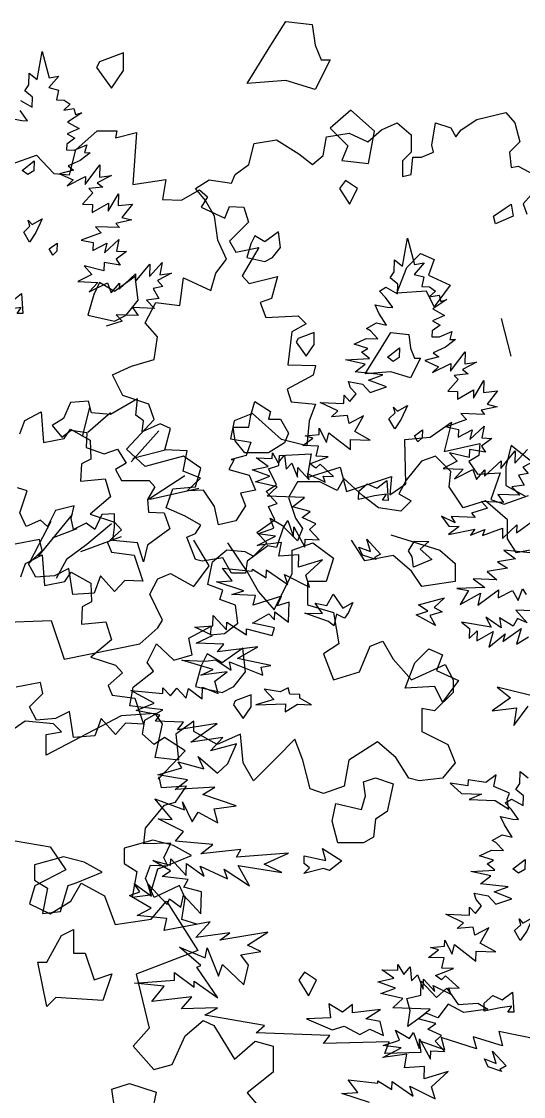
# Model space of a CAD drawing. Header units: inches. Extents: x 11.9 to 85.3, y 21.1 to 37.4.
# Drawn here: x 23.573 to 23.875, y 23.343 to 23.989 of the extents above; entities that cross this region are included whole.
import ezdxf

# ---------------------------------------------------------------- set-up
doc = ezdxf.new("R2010")
doc.units = ezdxf.units.IN
doc.header["$MEASUREMENT"] = 0
doc.layers.add('CAY', color=94, linetype='Continuous')
doc.layers.add('CAY-3', color=61, linetype='Continuous')

# ---------------------------------------------------------------- blocks, each defined once
blk = doc.blocks.new('A$C76451831')
at = {"layer": 'CAY'}
for p, q in [((4648.1, 1722.6), (4648.6, 1738.5)), ((4648.6, 1738.5), (4659.2, 1730)), ((4642.8, 1714.7), (4648.1, 1722.6)), ((4653, 1706.2), (4642.8, 1714.7)), ((4628.6, 1696.6), (4636.9, 1701.7)), ((4636.9, 1701.7), (4652.5, 1693)), ((4652.5, 1693), (4653, 1706.2)), ((4636.5, 1688.1), (4628.6, 1696.6)), ((4646.4, 1674.6), (4636.5, 1688.1)), ((4627.6, 1667.1), (4622.5, 1678.2)), ((4622.5, 1678.2), (4638.7, 1674.9)), ((4638.7, 1674.9), (4646.4, 1674.6)), ((4637.9, 1650.9), (4627.6, 1667.1)), ((3957.4, 1648.4), (4019.9, 1637.7)), ((4611, 1646.4), (4624.4, 1654.1)), ((4616.3, 1643.5), (4611, 1646.4)), ((4626.4, 1632.7), (4616.3, 1643.5)), ((4624.4, 1654.1), (4637.9, 1650.9)), ((4019.9, 1637.7), (4040.5, 1607.1)), ((4594.4, 1625.7), (4610.5, 1633.3)), ((4610.5, 1633.3), (4626.4, 1632.7)), ((4612.8, 1620.1), (4594.4, 1625.7)), ((4604.5, 1614.9), (4612.8, 1620.1)), ((4615, 1606.4), (4604.5, 1614.9)), ((4040.5, 1607.1), (3999.3, 1585.8)), ((4582.8, 1604.8), (4615, 1606.4)), ((4609.3, 1598.9), (4582.8, 1604.8)), ((4595.8, 1588.5), (4609.3, 1598.9)), ((3999.3, 1585.8), (3992.2, 1561.6)), ((4047.6, 1565.2), (4061.2, 1589.4)), ((4061.2, 1589.4), (4092.4, 1572.3)), ((4632.8, 1584.5), (4595.8, 1588.5)), ((4614, 1577.4), (4632.8, 1584.5)), ((4092.4, 1572.3), (4106.6, 1533.9)), ((4587.2, 1575.6), (4605.7, 1572.3)), ((4589.7, 1567.4), (4587.2, 1575.6)), ((4605.7, 1572.3), (4616.2, 1561)), ((4637.7, 1568.4), (4614, 1577.4)), ((4616.2, 1561), (4637.7, 1568.4)), ((3992.2, 1561.6), (4019.9, 1548.1)), ((4019.9, 1548.1), (4047.6, 1565.2)), ((4154.9, 1541), (4175.6, 1565.2)), ((4175.6, 1565.2), (4217.4, 1499.1)), ((4580.8, 1546.4), (4581.1, 1557.2)), ((4581.1, 1557.2), (4589, 1548.8)), ((4589, 1548.8), (4597.1, 1559)), ((4597.1, 1559), (4589.7, 1567.4)), ((4106.6, 1533.9), (4154.9, 1541)), ((4572.7, 1536.2), (4549.1, 1547.5)), ((4549.1, 1547.5), (4580.8, 1546.4)), ((4564.3, 1528.4), (4572.7, 1536.2)), ((4585.6, 1530.3), (4564.3, 1528.4)), ((4588, 1519.4), (4585.6, 1530.3)), ((4606.9, 1529.6), (4588, 1519.4)), ((4595.3, 1508.7), (4606.9, 1529.6)), ((4547.6, 1504.9), (4547.9, 1513.1)), ((4547.9, 1513.1), (4557.6, 1494.1)), ((4217.4, 1499.1), (4134.9, 1467.3)), ((4525.8, 1489.8), (4539.3, 1499.8)), ((4528.9, 1502.9), (4547.6, 1504.9)), ((4539.3, 1499.8), (4528.9, 1502.9)), ((4557.6, 1494.1), (4560.8, 1507.2)), ((4560.8, 1507.2), (4589.5, 1484.9)), ((4589.5, 1484.9), (4589.9, 1498)), ((4589.9, 1498), (4616.2, 1497.1)), ((4616.2, 1497.1), (4595.3, 1508.7)), ((4547, 1489.1), (4525.8, 1489.8)), ((4543.8, 1475.6), (4547, 1489.1)), ((4463.6, 1473.4), (4484.8, 1472.7)), ((4479.5, 1462), (4463.6, 1473.4)), ((4484.8, 1472.7), (4485.1, 1480.4)), ((4485.1, 1480.4), (4492.8, 1466.9)), ((4492.8, 1466.9), (4501.3, 1477.1)), ((4501.3, 1477.1), (4503.4, 1458.4)), ((4535.3, 1465.5), (4559.7, 1475)), ((4559.7, 1475), (4543.8, 1475.6)), ((4134.9, 1467.3), (4152, 1395.3)), ((4458, 1457.3), (4479.5, 1462)), ((4481.7, 1448.7), (4458, 1457.3)), ((4503.4, 1458.4), (4511.4, 1466.3)), ((4511.4, 1466.3), (4518.8, 1447.4)), ((4518.8, 1447.4), (4519.3, 1460.6)), ((4519.3, 1460.6), (4534.6, 1444.2)), ((4543.3, 1459.7), (4535.3, 1465.5)), ((4548.9, 1465), (4543.3, 1459.7)), ((4566.9, 1448.5), (4548.9, 1465)), ((4462.4, 1441.3), (4481.7, 1448.7)), ((4491.7, 1434.8), (4462.4, 1441.3)), ((4534.6, 1444.2), (4532.2, 1452.4)), ((4532.2, 1452.4), (4555.8, 1440.7)), ((4555.8, 1440.7), (4553.3, 1449)), ((4553.3, 1449), (4566.9, 1448.5)), ((4478.1, 1422.1), (4491.7, 1434.8)), ((4528.3, 1420.4), (4478.1, 1422.1)), ((4512, 1407.8), (4528.3, 1420.4)), ((4200.3, 1384.7), (4224.5, 1405.3)), ((4224.5, 1405.3), (4238.7, 1398.8)), ((4238.7, 1398.8), (4266.4, 1353.4)), ((4535.8, 1401.5), (4512, 1407.8)), ((4525.1, 1393.7), (4535.8, 1401.5)), ((4152, 1395.3), (4130.8, 1371.1)), ((4183.2, 1346.3), (4200.3, 1384.7)), ((4487, 1379.2), (4482, 1392.5)), ((4482, 1392.5), (4500.7, 1381.4)), ((4500.7, 1381.4), (4505.9, 1389.4)), ((4505.9, 1389.4), (4513.4, 1367.9)), ((4543.4, 1385.4), (4525.1, 1393.7)), ((4535, 1377.5), (4543.4, 1385.4)), ((4130.8, 1371.1), (4158.5, 1339.9)), ((4266.4, 1353.4), (4294.1, 1377.6)), ((4294.1, 1377.6), (4318.3, 1371.1)), ((4318.3, 1371.1), (4318.3, 1336.3)), ((4464.9, 1355.9), (4489.4, 1368.7)), ((4465.5, 1371.8), (4487, 1379.2)), ((4489.4, 1368.7), (4465.5, 1371.8)), ((4513.4, 1367.9), (4513.8, 1381)), ((4513.8, 1381), (4528.7, 1353.7)), ((4547.7, 1363.9), (4535, 1377.5)), ((4497.2, 1360.3), (4464.9, 1355.9)), ((4493.9, 1341.8), (4497.2, 1360.3)), ((4528.7, 1353.7), (4529.1, 1364.6)), ((4529.1, 1364.6), (4547.7, 1363.9)), ((4158.5, 1339.9), (4183.2, 1346.3)), ((4520.7, 1343.6), (4493.9, 1341.8)), ((4520.1, 1327.3), (4520.7, 1343.6)), ((4318.3, 1336.3), (4283.5, 1308.6)), ((4431.5, 1309.1), (4418.5, 1325.8)), ((4418.5, 1325.8), (4458.3, 1321.7)), ((4458.3, 1321.7), (4458.4, 1324.4)), ((4458.4, 1324.4), (4477, 1312.9)), ((4477, 1312.9), (4477.4, 1323.8)), ((4477.4, 1323.8), (4505.7, 1304.2)), ((4552.2, 1337), (4520.1, 1327.3)), ((4530.1, 1316.5), (4552.2, 1337)), ((4501.2, 1317.5), (4535, 1300.5)), ((4505.7, 1304.2), (4501.2, 1317.5)), ((4535, 1300.5), (4530.1, 1316.5)), ((4283.5, 1308.6), (4300.6, 1287.9)), ((4410.2, 1307.5), (4431.5, 1309.1)), ((4446.9, 1295.4), (4410.2, 1307.5)), ((5943, 1269.4), (5949.7, 1306.8)), ((5949.7, 1306.8), (5958.9, 1271.5)), ((5931.9, 1262.1), (5932.4, 1277.9)), ((5932.4, 1277.9), (5943, 1269.4)), ((5972.1, 1273.8), (5958.5, 1258.4)), ((5958.9, 1271.5), (5972.1, 1273.8)), ((5926.6, 1254.1), (5931.9, 1262.1)), ((5936.7, 1245.6), (5926.6, 1254.1)), ((5958.5, 1258.4), (5971.5, 1255.2)), ((5971.5, 1255.2), (5968.8, 1242.2)), ((5920.7, 1241.1), (5936.3, 1232.4)), ((5936.3, 1232.4), (5936.7, 1245.6)), ((5968.8, 1242.2), (5979.2, 1241.8)), ((5979.2, 1241.8), (5987.1, 1236.1)), ((5930.2, 1214.1), (5920.2, 1227.6)), ((5987.1, 1236.1), (5978.7, 1228.2)), ((5978.7, 1228.2), (5991.9, 1230.5)), ((6002.6, 1224.7), (5983.6, 1212.2)), ((5991.9, 1230.5), (5994.4, 1222.3)), ((5994.4, 1222.3), (6002.6, 1224.7)), ((5906.3, 1217.6), (5922.5, 1214.3)), ((5922.5, 1214.3), (5930.2, 1214.1)), ((5983.6, 1212.2), (5999.1, 1203.5)), ((5999.1, 1203.5), (5983, 1196.4)), ((5983, 1196.4), (5993.3, 1190.6)), ((5982.6, 1182.8), (5982.3, 1175.1)), ((5993.3, 1190.6), (5982.6, 1182.8)), ((5992.7, 1174.7), (6009.3, 1181.8)), ((6009.3, 1181.8), (6006.2, 1171.5)), ((5982.3, 1175.1), (5992.7, 1174.7)), ((6013.9, 1171.3), (6000.4, 1160.8)), ((6006.2, 1171.5), (6013.9, 1171.3)), ((6000.4, 1160.8), (5984.3, 1153.7)), ((5984.3, 1153.7), (5991.8, 1148)), ((6007.4, 1128.9), (6026.9, 1154.9)), ((6026.9, 1154.9), (6026.3, 1138.6)), ((5991.8, 1148), (5973, 1143.2)), ((5973, 1143.2), (5991.3, 1134.9)), ((5983.3, 1127), (6007.8, 1139.3)), ((6007.8, 1139.3), (6007.4, 1128.9)), ((6042.3, 1140.8), (6023.3, 1131)), ((6026.3, 1138.6), (6042.3, 1140.8)), ((5991.3, 1134.9), (5983.3, 1127)), ((6030.9, 1125.3), (6012.2, 1123.3)), ((6012.2, 1123.3), (6017.4, 1117.6)), ((6023.3, 1131), (6030.9, 1125.3)), ((6017.4, 1117.6), (6003.8, 1102.2)), ((6037.9, 1092.9), (6051.8, 1116.4)), ((6051.8, 1116.4), (6051.3, 1100.6)), ((6003.8, 1102.2), (6016.9, 1101.8)), ((6016.5, 1091.4), (6038.3, 1103.8)), ((6016.9, 1101.8), (6016.5, 1091.4)), ((6038.3, 1103.8), (6037.9, 1092.9)), ((6051.3, 1100.6), (6070.4, 1102.6)), ((6070.4, 1102.6), (6056.2, 1084.5)), ((6069.6, 1081.4), (6048.2, 1076.7)), ((6056.2, 1084.5), (6069.6, 1081.4)), ((6053, 1071.1), (6021.3, 1072.2)), ((6021.3, 1072.2), (6028.7, 1064.2)), ((6048.2, 1076.7), (6053, 1071.1)), ((6028.7, 1064.2), (6002.1, 1054.3)), ((6002.1, 1054.3), (6017.8, 1051)), ((6017.8, 1051), (6017.5, 1040.6)), ((6033.2, 1037.3), (6052.4, 1055.2)), ((6052.4, 1055.2), (6049.1, 1039.5)), ((6017.5, 1040.6), (6036.4, 1050.3)), ((6036.4, 1050.3), (6033.2, 1037.3)), ((6062.7, 1039), (6048.8, 1028.6)), ((6049.1, 1039.5), (6062.7, 1039)), ((6032.8, 1024.2), (6032.4, 1013.3)), ((6053.9, 1020.7), (6032.8, 1024.2)), ((6048.8, 1028.6), (6053.9, 1020.7)), ((6074.5, 998.7), (6093.9, 1022)), ((6093.3, 1005.7), (6110.2, 1024.2)), ((6093.9, 1022), (6093.3, 1005.7)), ((6110.2, 1024.2), (6107, 1008)), ((6016.3, 1008.4), (5997.4, 998.7)), ((6005.9, 1019.7), (6016.3, 1008.4)), ((6032.4, 1013.3), (6005.9, 1019.7)), ((6052.8, 988.6), (6074.8, 1009.1)), ((6074.8, 1009.1), (6074.5, 998.7)), ((6122.9, 1010.1), (6104, 1000.4)), ((6107, 1008), (6122.9, 1010.1)), ((5997.4, 998.7), (6024.1, 997.7)), ((6024.1, 997.7), (6012.8, 985)), ((6012.8, 985), (6037.3, 997.3)), ((6037.3, 997.3), (6042.2, 983.9)), ((6042.2, 983.9), (6053.1, 996.7)), ((6053.1, 996.7), (6052.8, 988.6)), ((6104, 1000.4), (6111.4, 992)), ((6111.4, 992), (6098.2, 989.7)), ((6098.2, 989.7), (6105.9, 976.3)), ((6105.9, 976.3), (6089.5, 974.1)), ((6089.5, 974.1), (6099.9, 962.9)), ((6078.3, 953.2), (6048.9, 954.2)), ((6048.9, 954.2), (6056.8, 945.8)), ((6070.5, 963.9), (6078.3, 953.2)), ((6099.9, 962.9), (6070.5, 963.9)), ((6056.8, 945.8), (6035.2, 938.9))]:
    blk.add_line(p, q, dxfattribs=at)
for points in [[(4216, 1534.3), (4196, 1540.6), (4200.2, 1569.1), (4192.8, 1586), (4159, 1570.1), (4147.4, 1595.5), (4153.8, 1613.4), (4177, 1612.3), (4171.7, 1622.9), (4181.2, 1642.9), (4145.3, 1641.9), (4147.4, 1663), (4172.8, 1693.5), (4187.5, 1697.8), (4202.3, 1718.9), (4168.5, 1716.7), (4165.4, 1731.5), (4164.3, 1728.3), (4200.2, 1766.3), (4172.8, 1784.2), (4159, 1774.7), (4143.2, 1788.5), (4146.4, 1807.4), (4170.6, 1821.2), (4126.4, 1826.4), (4130.6, 1851.7), (4158, 1872.8), (4149.6, 1884.4), (4162.2, 1909.7), (4185.4, 1887.6), (4209.7, 1895), (4205.5, 1917.1), (4235, 1933), (4233.9, 1921.4), (4252.9, 1923.5), (4270.8, 1937.2), (4267.7, 1961.4), (4246.6, 1968.8), (4250.8, 1981.5), (4230.8, 1988.9), (4237.1, 2019.4), (4256.1, 2035.3), (4280.3, 2033.1), (4291.9, 2026.8), (4309.9, 2044.7), (4296.2, 2058.5), (4320.4, 2075.3), (4312, 2093.3), (4323.6, 2097.5), (4308.8, 2113.3), (4322.5, 2122.8), (4312, 2143.9), (4325.7, 2148.1), (4326.7, 2161.8), (4368.9, 2163.9), (4363.7, 2132.3), (4408, 2146), (4416.4, 2113.3), (4476.5, 2133.3), (4474.4, 2109.1), (4495.5, 2123.9), (4494.4, 2182.9), (4528.2, 2186.1), (4556.7, 2206.1), (4547.2, 2167.1), (4594.6, 2177.6), (4593.6, 2161.8), (4579.9, 2153.4), (4591.5, 2136.5), (4622.1, 2138.6), (4609.4, 2102.8), (4627.3, 2096.4), (4660, 2108)], [(941.3, 1311.4), (974, 1323), (997.2, 1298.7), (1018.3, 1296.6), (1026.7, 1330.4), (1055.2, 1355.7), (1081.6, 1355.7), (1079.5, 1346.2), (1107.9, 1353.6), (1102.7, 1284), (1147, 1290.3), (1142.7, 1263.9), (1168.1, 1262.9), (1192.3, 1276.6), (1202.9, 1267.1), (1194.4, 1253.4), (1226.1, 1238.6), (1232.4, 1254.5), (1251.4, 1253.4), (1257.7, 1233.4), (1232.4, 1208), (1240.8, 1193.3), (1271.4, 1199.6), (1249.3, 1161.6), (1258.8, 1151.1), (1296.7, 1160.6), (1288.3, 1131.1), (1273.5, 1125.8), (1280.9, 1105.7), (1324.2, 1107.9), (1334.7, 1097.3), (1315.7, 1086.8), (1310.4, 1042.5), (1347.4, 1041.4), (1344.2, 1028.7), (1309.4, 1009.8), (1314.7, 992.9), (1347.4, 989.7), (1338.9, 967.6), (1335.8, 933.8), (1302, 942.3), (1263, 977.1), (1238.7, 967.6), (1233.4, 943.3), (1260.9, 939.1), (1254.5, 921.2), (1234.5, 915.9), (1238.7, 915.9), (1231.3, 902.2), (1258.8, 894.8), (1267.2, 874.8), (1247.2, 870.5), (1253.5, 853.7)], [(1643.6, 915.2), (1624.7, 905.4), (1632.1, 897), (1618.9, 894.7), (1626.6, 881.3), (1610.2, 879.2), (1620.7, 867.9), (1591.3, 868.9), (1599.1, 858.2), (1569.6, 859.3), (1577.5, 850.8), (1556, 843.9), (1561.2, 838.3), (1529.1, 839.4), (1534.2, 831), (1515.9, 839.8), (1525.9, 826.3), (1539.5, 825.9), (1525.5, 815.5), (1560.6, 822.4), (1554.9, 814.4), (1573.8, 821.9), (1570.8, 813.9), (1597.8, 823.8), (1597.4, 810.2), (1616.6, 828.2), (1616.2, 817.7), (1640.9, 835.5)], [(1639.3, 790.2), (1599.5, 794.3), (1615, 782.9), (1590.8, 778.7), (1604.1, 770.1), (1577.2, 765.6), (1590, 754.7), (1558.3, 755.8), (1573.8, 744.4), (1536.6, 743), (1552.3, 740.2), (1540.8, 721.6), (1568.1, 736.9), (1564.8, 720.7), (1592.2, 741.1), (1591.9, 730.6), (1610.8, 740.4), (1618.5, 727), (1624.5, 742.7), (1629.2, 734.8)], [(1647, 712.9), (1615.3, 714), (1630.6, 697.1), (1617.6, 703), (1611.9, 692.8), (1593.7, 703.8), (1595.9, 690.6), (1575.1, 704.5), (1582.3, 691.1), (1542.7, 697.9), (1553.3, 689.4), (1552.8, 676.3), (1563.6, 686.3), (1563.1, 673.2), (1584.9, 685.6), (1579.1, 664.5), (1601.1, 682.3), (1598, 672), (1622.6, 689.7), (1616.4, 668.6), (1632.6, 678.5)], [(1640.7, 598.4), (1590.4, 611), (1608.5, 596.8), (1583.9, 579.1), (1616.2, 583.4), (1612.6, 559.5), (1632.1, 585.5)], [(1643.3, 140), (1592.9, 149.9), (1597.7, 131.1), (1558.2, 142.9), (1562.6, 126.9), (1515.6, 142.2), (1520, 125.7), (1486, 137.8), (1488.1, 121.8), (1440.1, 120.8), (1446.1, 136.4), (1358.1, 134.1), (1366.6, 144.6), (1267.9, 148.1), (1279.1, 158.1), (1199.4, 171.8), (1216.1, 181.6), (1168, 180.6), (1181.7, 196.4), (1128.5, 190.1), (1145, 210.9), (1105.3, 215), (1158.5, 218.6), (1158.8, 229), (1184.9, 209.5), (1185.2, 217.6), (1216.5, 195.2), (1188.5, 236.1), (1194, 238.6), (1165.5, 263.2), (1199.8, 248.8), (1202.6, 261.9), (1217.6, 224.2), (1223.1, 239.9), (1251.6, 212.6), (1257.9, 238.7), (1247.6, 252.6), (1274.4, 257.1), (1256.2, 265.5), (1283.5, 283.1), (1219.2, 272.2), (1232.7, 282.1), (1187.2, 276), (1206.5, 296.7), (1144.9, 285.2), (1148.2, 301.4), (1108.5, 305.5), (1127.4, 315.3), (1098.5, 332.2), (1112.3, 337.1), (1104.5, 348.3), (1127.9, 331.1), (1123.1, 347.6), (1148.9, 320), (1151.8, 327.6), (1167.3, 316.6), (1170.6, 332.4), (1193.7, 307.5), (1194.8, 337), (1171, 343.2), (1176.8, 353.5), (1142, 357.4), (1153.2, 365.2), (1129.6, 379.1), (1153.4, 372.9), (1153.7, 381), (1174.2, 359), (1174.8, 374.8), (1198.2, 358.2), (1193.2, 371.5), (1229.8, 354.3), (1225.3, 367.6), (1258.9, 345.2), (1244, 372.4), (1302.2, 362.7), (1278.5, 373.9), (1311.2, 388.7), (1241.7, 383.4), (1247.5, 393.6), (1193.8, 387.8), (1210.1, 400.4), (1160, 404.8), (1170.8, 417.6), (1137, 434.6), (1155.6, 434), (1132.5, 461.5), (1171.9, 447), (1169.5, 457.5), (1182.2, 430.8), (1190.3, 443.7), (1216.6, 429.6), (1211.8, 448.3), (1241.4, 452.3), (1196.6, 467.5), (1212.8, 477.3), (1159.7, 474.2), (1176, 486.8), (1136.3, 493.6), (1168.4, 502.9), (1163.7, 511.2), (1197.8, 501.9), (1190.2, 518), (1216.2, 495.8), (1230.2, 508.9), (1241.6, 535.3), (1206.8, 525.6), (1223.3, 543.6), (1180.5, 537.4), (1215.8, 562.4), (1162.5, 553.9), (1170.5, 564), (1133.4, 565.3), (1139.1, 573.3), (1107.2, 579.8), (1131.5, 589.4), (1100.4, 606.4), (1142.9, 602.6), (1143.1, 610.3), (1153.2, 599.5), (1161.7, 609.7), (1174.4, 596.1), (1177.5, 609.1), (1195.6, 595.3), (1196.2, 611.2), (1217.2, 602.3), (1212.8, 618.8), (1229.1, 631.3), (1194, 627.1), (1210.6, 634.7), (1168.4, 647.1), (1200.1, 646), (1213.8, 647.7), (1234.6, 633.9), (1232.3, 644.8), (1276.9, 627), (1274.6, 637.9), (1287.8, 640.2), (1242.8, 649.4), (1270.1, 664.8), (1216.4, 658.5), (1224.9, 668.7), (1187.8, 670), (1209.5, 680.1), (1185.8, 691.3), (1209.9, 693.2), (1210.4, 706.8), (1228.3, 687.6), (1228.7, 698), (1254.8, 681.2), (1255.1, 688.9), (1289.2, 680), (1292.3, 690.3), (1263.1, 696.8), (1284.8, 709.2), (1292.7, 701.2), (1293, 711.6), (1311.1, 697.8), (1312.1, 724.6), (1296, 719.7), (1301.9, 732.6), (1263.9, 720.8), (1267.1, 733.8), (1235.4, 734.9), (1251.4, 739.8), (1214.7, 752), (1236, 753.5), (1223, 770.3), (1262.8, 766.2), (1262.9, 768.9), (1281.5, 757.4), (1281.9, 768.2), (1310.2, 748.6), (1305.7, 761.9), (1339.5, 744.9), (1334.6, 760.9), (1356.7, 781.5), (1324.6, 771.7), (1325.2, 788), (1298.4, 786.2), (1301.7, 804.7), (1269.4, 800.4), (1293.9, 813.1), (1270, 816.2), (1291.5, 823.6), (1286.5, 837), (1305.2, 825.9), (1310.4, 833.9), (1317.9, 812.3), (1318.3, 825.4), (1333.2, 798.2), (1333.6, 809), (1352.2, 808.4), (1339.5, 822), (1347.9, 829.8), (1329.6, 838.2), (1340.3, 846), (1316.5, 852.2), (1332.8, 864.8), (1282.6, 866.6), (1296.2, 879.2), (1266.9, 885.7), (1286.2, 893.2), (1262.5, 901.7), (1284, 906.4), (1268.1, 917.8), (1289.3, 917.1), (1289.6, 924.8), (1297.3, 911.4), (1305.8, 921.5), (1307.9, 902.9), (1315.9, 910.7), (1323.4, 891.9), (1323.8, 905), (1339.1, 888.6), (1336.7, 896.9), (1360.3, 885.2), (1357.8, 893.4), (1371.4, 892.9), (1353.4, 909.4), (1347.8, 904.2), (1339.8, 909.9), (1364.2, 919.5), (1348.4, 920), (1351.5, 933.5), (1330.3, 934.3), (1343.8, 944.2), (1333.4, 947.3), (1352.1, 949.4), (1352.4, 957.5), (1362.1, 938.6), (1365.3, 951.6), (1394, 929.3), (1394.4, 942.4), (1420.7, 941.5), (1399.8, 953.1), (1411.4, 974), (1392.5, 963.8), (1390.1, 974.8), (1368.8, 972.8), (1377.2, 980.7), (1353.6, 991.9), (1385.3, 990.8), (1385.6, 1001.7), (1393.5, 993.3), (1401.6, 1003.4), (1394.2, 1011.8), (1391.7, 1020.1), (1410.2, 1016.7), (1420.7, 1005.5), (1442.2, 1012.9), (1418.5, 1021.8), (1437.3, 1028.9), (1400.3, 1032.9), (1413.8, 1043.3), (1387.3, 1049.2), (1419.5, 1050.8), (1409, 1059.4), (1417.3, 1064.5), (1398.9, 1070.1), (1415, 1077.7), (1430.9, 1077.2), (1420.8, 1088), (1415.5, 1090.9), (1428.9, 1098.6), (1442.4, 1095.4), (1432.1, 1111.6), (1427, 1122.6), (1443.2, 1119.4), (1450.9, 1119.1), (1441, 1132.6), (1433.1, 1141), (1441.4, 1146.2), (1457, 1137.5), (1457.5, 1150.6), (1447.3, 1159.1), (1452.6, 1167.1), (1453.1, 1182.9), (1463.7, 1174.4), (1470.5, 1211.8), (1479.7, 1176.6), (1492.9, 1178.8), (1479.2, 1163.4), (1492.2, 1160.3), (1489.5, 1147.2), (1499.9, 1146.8), (1507.9, 1141.1), (1499.4, 1133.3), (1512.7, 1135.5), (1515.1, 1127.3), (1523.3, 1129.7), (1504.3, 1117.2), (1519.9, 1108.5), (1503.8, 1101.4), (1514, 1095.6), (1503.3, 1087.8), (1503, 1080.1), (1513.4, 1079.7), (1530, 1086.9), (1526.9, 1076.5), (1534.6, 1076.3), (1521.1, 1065.9), (1505, 1058.7), (1512.5, 1053), (1493.8, 1048.2), (1512, 1039.9), (1504.1, 1032), (1528.5, 1044.3), (1528.1, 1033.9), (1547.6, 1060), (1547.1, 1043.7), (1563, 1045.8), (1544.1, 1036.1), (1551.6, 1030.3), (1532.9, 1028.3), (1538.2, 1022.7), (1524.5, 1007.3), (1537.6, 1006.8), (1537.3, 996.4), (1559, 1008.8), (1558.6, 997.9), (1572.6, 1021.5), (1572, 1005.6), (1591.1, 1007.7), (1576.9, 989.6), (1590.4, 986.4), (1568.9, 981.7), (1573.7, 976.1), (1542, 977.2), (1549.5, 969.2), (1522.8, 959.3), (1538.6, 956), (1538.2, 945.6), (1557.1, 955.4), (1554, 942.3), (1573.2, 960.2), (1569.9, 944.5), (1583.5, 944), (1569.5, 933.6), (1574.7, 925.7), (1553.5, 929.2), (1553.1, 918.3), (1526.6, 924.7), (1537.1, 913.4), (1518.2, 903.7), (1544.9, 902.7), (1533.5, 890), (1558, 902.3), (1563, 889), (1573.8, 901.7), (1573.5, 893.6), (1595.6, 914.1), (1595.2, 903.7), (1614.6, 927.1), (1614, 910.8), (1631, 929.2)], [(5963.8, 1034.3), (5959.1, 1042.6), (5969.8, 1050.4), (5969.4, 1039.5), (5963.8, 1034.3)], [(1253.5, 853.7), (1240.8, 833.6), (1217.6, 828.4), (1212.4, 852.6), (1197.6, 874.8), (1175.4, 873.7), (1193.4, 890.6), (1170.2, 900.1), (1175.4, 927.5), (1145.9, 928.6), (1153.3, 957), (1139.6, 963.4), (1115.3, 952.8), (1117.4, 967.6), (1106.9, 975), (1109, 997.1), (1073.1, 976), (1047.8, 978.1), (1043.6, 993.9), (1019.3, 991.8), (1009.9, 970.7), (995.1, 961.2), (1007.7, 945.4), (1020.4, 954.9), (1041.5, 951.8), (1040.4, 931.7), (1064.7, 923.3), (1082.6, 929.6), (1094.2, 910.6), (1079.5, 902.2), (1087.9, 887.4), (1124.8, 887.4), (1132.2, 879), (1122.7, 862.1), (1123.8, 845.2), (1144.9, 844.2), (1152.2, 823.1), (1122.7, 800.9), (1117.4, 778.8), (1109, 804.1), (1076.3, 807.3), (1078.4, 825.2), (1078.4, 843.1), (1061.5, 842.1), (1052, 822), (1040.4, 830.5), (1023.6, 822), (1020.4, 836.8), (1024.6, 853.7), (999.3, 847.3), (988.8, 826.2), (979.3, 834.7), (960.3, 826.2), (951.8, 844.2), (961.3, 873.7), (948.7, 877.9)], [(1044.7, 985.5), (1035.2, 946.5)], [(1073.1, 978.1), (1042.6, 951.8)], [(1137.5, 953.9), (1100.6, 912.7)], [(1484.5, 939.3), (1479.8, 947.6), (1490.5, 955.4), (1490.1, 944.5), (1484.5, 939.3)], [(1148, 928.6), (1102.7, 917)], [(1172.3, 893.7), (1123.8, 862.1)], [(952.9, 758.7), (959.2, 776.7), (981.4, 788.3), (984.5, 747.1), (1012, 752.4), (1020.4, 765.1), (1046.8, 750.3), (1047.8, 725), (1035.2, 718.7), (1034.1, 695.5), (1066.8, 698.6), (1074.2, 674.4), (1046.8, 651.2), (1079.5, 640.6), (1089, 630.1), (1070, 613.2), (1075.2, 600.5), (1105.8, 596.3), (1117.4, 561.5), (1093.2, 562.6), (1079.5, 547.8), (1060.5, 568.9), (1052, 545.7), (1023.6, 543.6), (1018.3, 578.4), (999.3, 568.9), (974, 566.8), (964.5, 584.7), (982.4, 602.7), (979.3, 617.4), (946.6, 611.1)], [(1191.3, 876.9), (1125.9, 862.1)], [(1021.5, 842.1), (976.1, 786.2)], [(993, 832.6), (965.6, 779.8)], [(1027.8, 823.1), (995.1, 810.4)], [(1074.2, 829.4), (1041.5, 802), (1014.1, 782), (1000.4, 756.6)], [(1033.1, 792.5), (1087.9, 812.5)]]:
    blk.add_lwpolyline(points, dxfattribs=at)
for points in [[(4507.9, 1884.3), (4526.4, 1902.8), (4544.9, 1894.9), (4536.9, 1873.7), (4566, 1860.5), (4544.9, 1831.5), (4534.3, 1852.6), (4494.7, 1850)], [(4267.5, 1833.2), (4264.9, 1827.9), (4278.1, 1809.4), (4288.7, 1825.2), (4288.7, 1841.1)], [(4396.9, 1672), (4402.2, 1695.8), (4436.5, 1687.9), (4441.8, 1706.3), (4439.1, 1724.8), (4455, 1730.1), (4478.7, 1722.2), (4470.8, 1685.2), (4455, 1674.7), (4452.3, 1650.9), (4439.1, 1643), (4404.8, 1643)], [(4639.1, 1608.3), (4655.4, 1620.8), (4655, 1607.7), (4646.6, 1602.6)], [(4641.2, 1525.7), (4649.6, 1533.5), (4647.2, 1541.3), (4652.4, 1535.7), (4665.8, 1543.4), (4657.5, 1525.1), (4648.9, 1512.3)], [(4035, 1519.2), (4050.8, 1527.2), (4050.8, 1495.5), (4066.6, 1495.5), (4078.5, 1459.8), (4102.3, 1467.8), (4090.4, 1432.1), (4027.1, 1436.1), (4015.2, 1424.2), (4003.3, 1483.6), (4015.2, 1483.6)], [(1287.7, 1470.3), (1307.5, 1502), (1343.1, 1498), (1347, 1470.3), (1355, 1450.5), (1366.8, 1450.5), (1347, 1410.9), (1307.5, 1422.8), (1256, 1418.8)], [(4376, 1459.3), (4360.2, 1469.9), (4352.3, 1459.3), (4365.5, 1438.2)], [(1058.5, 1448.2), (1054.5, 1440.3), (1074.3, 1412.6), (1090.2, 1436.3), (1090.2, 1460.1)], [(4640.1, 1416.5), (4632.4, 1416.7), (4637.7, 1424.7), (4621.8, 1422.5), (4600.3, 1417.9), (4600.7, 1428.7), (4611.9, 1438.8), (4624.8, 1432.9), (4638.3, 1443.3)], [(1418.3, 1311.9), (1426.2, 1355.4), (1394.5, 1383.2), (1366.8, 1359.4), (1390.6, 1335.6), (1382.7, 1315.8)], [(4624.2, 1337.2), (4605.8, 1343.3), (4600.8, 1353.9), (4616.4, 1347.9), (4611.6, 1364.4), (4629.9, 1344.7), (4621.6, 1340)], [(4038.9, 1234.1), (4046.9, 1269.7), (4098.3, 1257.8), (4106.2, 1285.6), (4102.3, 1313.3), (4126, 1321.2), (4161.7, 1309.3), (4149.8, 1253.9), (4126, 1238), (4122.1, 1202.4), (4102.3, 1190.5), (4050.8, 1190.5)], [(1109.9, 1128.8), (1106, 1160.5), (1078.3, 1140.7), (1058.5, 1152.6), (1050.5, 1136.7), (1042.6, 1109), (1078.3, 1101.1), (1094.1, 1109)], [(5922.9, 1147.7), (5939.2, 1160.3), (5938.7, 1147.1), (5930.4, 1142)], [(5925, 1065.1), (5933.4, 1073), (5931, 1080.8), (5936.2, 1075.1), (5949.6, 1082.8), (5941.3, 1064.5), (5932.7, 1051.7)], [(1443.6, 1052.7), (1459.9, 1065.3), (1459.5, 1052.2), (1451.1, 1047)], [(1445.7, 970.1), (1454.1, 978), (1451.7, 985.8), (1456.9, 980.2), (1470.4, 987.9), (1462, 969.6), (1453.4, 956.7)], [(5923.9, 955.9), (5916.2, 956.2), (5921.4, 964.1), (5905.5, 962), (5884.1, 957.3), (5884.4, 968.1), (5895.7, 978.2), (5908.6, 972.3), (5922.1, 982.7)], [(1444.6, 860.9), (1436.9, 861.2), (1442.2, 869.2), (1426.3, 867), (1404.8, 862.3), (1405.2, 873.2), (1416.4, 883.2), (1429.3, 877.3), (1442.8, 887.7)], [(1428.7, 781.7), (1410.3, 787.8), (1405.3, 798.4), (1420.9, 792.4), (1416.1, 808.9), (1434.4, 789.2), (1426.1, 784.5)], [(1476.9, 785.4), (1471.7, 793.3), (1479.9, 806.6), (1498.9, 806), (1487.6, 795.5), (1503, 781.8), (1478.7, 771.8)], [(1364.6, 698.7), (1332.9, 710.2), (1356.9, 709.4), (1346.9, 723.3), (1362.7, 720.1), (1370.9, 735.6), (1383.8, 716.6), (1397.3, 724.3), (1391.3, 710.9), (1386.1, 703.4), (1375.4, 708.7), (1372.1, 693)], [(1485.1, 721.2), (1519.8, 730.4), (1506.2, 717.8), (1516.9, 712), (1500.4, 707.1), (1508.1, 693.7), (1481.9, 707.7), (1497.9, 712.6)], [(1313.2, 601.7), (1310.8, 609.9), (1300.2, 604.8), (1278.6, 608.3), (1291.7, 594.7), (1267.4, 587.4), (1307.3, 588.7), (1306.9, 577.9), (1323.2, 588.2), (1342.2, 587.5), (1326.2, 596.2), (1326.3, 601.2)], [(1603.8, 461), (1606.8, 469), (1585.8, 477.9), (1589, 493.7), (1575.1, 483.3), (1551.6, 486.8), (1551.4, 479.1), (1527.5, 482.7), (1542.8, 468.5), (1569.5, 467.6), (1553, 460.5), (1587.8, 459.2), (1606, 447.7)], [(1332, 374.8), (1332.4, 385.2), (1361.2, 379.2), (1356.8, 395.2), (1382.5, 378.5), (1366.1, 365.4), (1358.1, 368.4), (1331.6, 361.7), (1339.5, 369.1)], [(1037.6, 376.9), (1009.9, 384), (971.5, 373.4), (971.5, 352.7), (988.6, 342.1), (982.2, 307.9), (1006.3, 310.8), (1016.4, 345.6), (1027, 349.2), (1061.8, 363.3)], [(1474.2, 178.1), (1469.4, 194.1), (1488.1, 198.9), (1488.8, 217.4), (1509.3, 195.4), (1522.9, 208.1), (1538.4, 186.2), (1564.8, 188), (1578.1, 179.9), (1545.8, 175.6), (1524.8, 186.7), (1511.1, 168.6), (1495.4, 174.6), (1470.8, 156.9)], [(1438.2, 144.9), (1433.9, 163.6), (1414.9, 167), (1434.4, 179.5), (1396.7, 175.3), (1397, 186.2), (1383.5, 175.8), (1365.4, 187.3), (1367.4, 168.6), (1335.2, 167), (1369.6, 152.2), (1385.6, 157.1), (1406.5, 146), (1419.9, 153.2)]]:
    blk.add_lwpolyline(points, close=True, dxfattribs=at)
at = {"layer": 'CAY-3'}
for p, q in [((6577.4, 899), (6564.2, 949.2)), ((6173.4, 618.5), (6152.8, 652.7)), ((6197.6, 649.2), (6225.3, 607.9)), ((6284.2, 639.1), (6312, 649.2)), ((6312, 649.2), (6339.7, 628.5)), ((6381.5, 625), (6363.8, 652.7)), ((6416.3, 659.8), (6481.8, 639.1)), ((6284.2, 607.9), (6284.2, 639.1)), ((6481.8, 639.1), (6502.4, 621.4)), ((6339.7, 628.5), (6329.6, 597.3)), ((6419.3, 632.1), (6381.5, 625)), ((6444, 611.4), (6419.3, 632.1)), ((6502.4, 621.4), (6502.4, 597.3)), ((6104.4, 600.8), (6121.5, 607.9)), ((6121.5, 607.9), (6152.8, 590.8)), ((6152.8, 590.8), (6173.4, 618.5)), ((6225.3, 607.9), (6239.4, 583.7)), ((6260.1, 559.5), (6284.2, 607.9)), ((6457.6, 590.8), (6444, 611.4)), ((6093.8, 580.2), (6104.4, 600.8)), ((6304.9, 597.3), (6304.9, 566)), ((6329.6, 597.3), (6304.9, 597.3)), ((6502.4, 597.3), (6457.6, 590.8)), ((6110.9, 545.4), (6093.8, 580.2)), ((6239.4, 583.7), (6260.1, 559.5)), ((6304.9, 566), (6339.7, 556)), ((6339.7, 556), (6346.7, 514.1)), ((5825.7, 539.8), (5961.9, 545.3)), ((5961.9, 545.3), (5979, 493.4)), ((6080.2, 514.1), (6104.4, 535.3)), ((6104.4, 535.3), (6110.9, 545.4)), ((5979, 493.4), (6080.2, 514.1)), ((6346.7, 514.1), (6326.1, 500.5)), ((6374.5, 476.3), (6388.6, 510.6)), ((6388.6, 510.6), (6405.7, 517.6)), ((6405.7, 517.6), (6419.3, 493.4)), ((6326.1, 500.5), (6339.7, 465.7)), ((6419.3, 493.4), (6444, 465.7)), ((6339.7, 465.7), (6374.5, 476.3)), ((6444, 465.7), (6488.8, 486.4)), ((6488.8, 486.4), (6499.5, 465.7)), ((6499.5, 465.7), (6499.5, 448.6)), ((6499.5, 448.6), (6474.7, 424.4)), ((6055.5, 417.4), (5954.9, 364.8)), ((6100.9, 420.9), (6055.5, 417.4)), ((6110.9, 406.7), (6100.9, 420.9)), ((6457.6, 427.4), (6457.6, 396.7)), ((6474.7, 424.4), (6457.6, 427.4)), ((5927.1, 410.3), (5906.5, 396.1)), ((5964.9, 406.7), (5927.1, 410.3)), ((5975.5, 396.1), (5964.9, 406.7)), ((6100.9, 361.9), (6110.9, 406.7)), ((6152.8, 410.3), (6128.6, 393.2)), ((6152.8, 396.7), (6152.8, 410.3)), ((5954.9, 392.6), (5975.5, 396.1)), ((5954.9, 364.8), (5954.9, 392.6)), ((6128.6, 393.2), (6132.1, 358.4)), ((6184, 379), (6152.8, 396.7)), ((6215.3, 393.2), (6184, 379)), ((6218.8, 354.8), (6215.3, 393.2)), ((6457.6, 396.7), (6492.4, 379)), ((6287.8, 386.1), (6263.6, 361.9)), ((6298.4, 358.4), (6287.8, 386.1)), ((6398.6, 382.6), (6360.3, 358.4)), ((6422.8, 361.9), (6398.6, 382.6)), ((6492.4, 379), (6502.4, 354.8)), ((6132.1, 358.4), (6100.9, 361.9)), ((6263.6, 361.9), (6232.4, 330.6)), ((6440.5, 334.2), (6422.8, 361.9)), ((6232.4, 330.6), (6218.8, 354.8)), ((6308.4, 320), (6298.4, 358.4)), ((6360.3, 358.4), (6353.8, 323.6)), ((6502.4, 354.8), (6485.3, 334.2)), ((6454.1, 330.6), (6440.5, 334.2)), ((6485.3, 334.2), (6454.1, 330.6)), ((6326.1, 313.5), (6308.4, 320)), ((6353.8, 323.6), (6326.1, 313.5))]:
    blk.add_line(p, q, dxfattribs=at)
for points in [[(6607.6, 1118.8), (6593.5, 1102.7), (6598.2, 1088.9)], [(6609.6, 753.8), (6577.4, 779.4), (6570.3, 751.5), (6570.3, 725.9), (6595.8, 712.2)], [(6609.6, 640.6), (6584.4, 635.9), (6572.6, 654.4), (6572.6, 679.9), (6542.8, 705.5), (6512.9, 696), (6494.4, 724), (6496.4, 744.4), (6475.9, 765.3), (6457.5, 758.6), (6436.6, 733), (6427.2, 714.5), (6443.3, 705.5), (6429.6, 691.3), (6399.7, 696), (6378.8, 712.2), (6353.3, 735.4), (6344.3, 719.2), (6321.1, 730.6), (6291.2, 730.6), (6279.4, 709.8), (6288.8, 682.3), (6297.9, 668.5), (6291.2, 652), (6279.4, 663.8), (6272.8, 670.4), (6263.3, 643), (6251.9, 645.3), (6224, 624.5), (6221.6, 608.3), (6203.1, 608.3), (6191.7, 629.2), (6163.8, 624.5), (6154.8, 626.8), (6143.4, 656.7), (6154.8, 661.4), (6161.9, 672.8), (6141, 684.6), (6115.5, 696), (6124.5, 721.6), (6154.8, 724), (6161.9, 749.1), (6138.7, 765.3), (6087.6, 751.5), (6062.4, 774.7), (6099.4, 814), (6092.3, 834.9), (6057.7, 846.3), (6043.9, 874.2), (6069.1, 885.6), (6099.4, 894.6), (6104.1, 924.9), (6087.6, 943.4), (6101.7, 970.9), (6134, 966.6), (6138.7, 1003.6), (6175.6, 987), (6182.3, 1010.2), (6196.5, 1028.7), (6184.7, 1054.3), (6180.3, 1086.5), (6168.5, 1107.4), (6154.8, 1123.5), (6173.3, 1134.9), (6203.1, 1130.6), (6207.9, 1142), (6226.3, 1155.7), (6233.4, 1183.7), (6263.3, 1188.4), (6293.2, 1169.9), (6311.6, 1155.7), (6325.8, 1167.5), (6330.1, 1192.7), (6360.4, 1197.4), (6385.5, 1186), (6404, 1202.1), (6424.8, 1211.2), (6443.3, 1195.1), (6443.3, 1171.9), (6431.9, 1160.5), (6431.9, 1139.6), (6443.3, 1142), (6445.7, 1165.2), (6457.5, 1165.2), (6473.6, 1171.9), (6471.2, 1181.3), (6475.9, 1211.2), (6496.4, 1204.5), (6503.5, 1192.7), (6510.5, 1202.1), (6531.4, 1215.9), (6570.3, 1225.3), (6582.1, 1211.2), (6589.1, 1186), (6575, 1171.9), (6577.4, 1151.4), (6586.8, 1153.4), (6607.6, 1142)], [(5920, 795), (5926.3, 812.9), (5948.5, 824.5), (5951.6, 783.4), (5979, 788.7), (5987.5, 801.3), (6013.8, 786.5), (6014.9, 761.2), (6002.2, 754.9), (6001.2, 731.7), (6033.9, 734.9), (6041.3, 710.6), (6013.8, 687.4), (6046.5, 676.9), (6056, 666.3), (6037, 649.4), (6042.3, 636.8), (6072.9, 632.6), (6084.5, 597.8), (6060.2, 598.8), (6046.5, 584), (6027.6, 605.1), (6019.1, 581.9), (5990.6, 579.8), (5985.4, 614.6), (5966.4, 605.1), (5941.1, 603), (5931.6, 621), (5949.5, 638.9), (5946.3, 653.7), (5913.6, 647.3)]]:
    blk.add_lwpolyline(points, dxfattribs=at)
for points in [[(6371.5, 1123.4), (6355.7, 1134), (6347.8, 1123.4), (6361, 1102.3)], [(6569.5, 1097), (6577.4, 1102.3), (6580, 1086.5), (6556.3, 1075.9), (6553.6, 1086.5)], [(6268.6, 1044.2), (6266, 1065.3), (6247.5, 1052.1), (6234.3, 1060.1), (6229, 1049.5), (6223.7, 1031), (6247.5, 1025.7), (6258, 1031)], [(6437.5, 1017.8), (6456, 1036.3), (6474.5, 1028.4), (6466.5, 1007.2), (6495.6, 994), (6474.5, 965), (6463.9, 986.1), (6424.3, 983.5)], [(6292.4, 922.8), (6289.7, 917.5), (6302.9, 899), (6313.5, 914.8), (6313.5, 930.7)], [(6403.2, 909.6), (6416.4, 930.7), (6440.2, 928), (6442.8, 909.6), (6448.1, 896.4), (6456, 896.4), (6442.8, 870), (6416.4, 877.9), (6382.1, 875.2)], [(6252.8, 814.5), (6268.6, 814.5), (6279.2, 796), (6273.9, 782.8), (6252.8, 769.6), (6221.1, 769.6), (6207.9, 785.5), (6205.3, 803.9), (6226.4, 803.9), (6229, 819.8), (6234.3, 838.3), (6255.4, 825.1)], [(6222, 476.6), (6218.1, 508.3), (6190.4, 488.5), (6170.6, 500.4), (6162.6, 484.6), (6154.7, 456.8), (6190.4, 448.9), (6206.2, 456.8)], [(6125.5, 244), (6097.8, 251.1), (6059.5, 240.5), (6059.5, 219.9), (6076.6, 209.2), (6070.1, 175), (6094.3, 178), (6104.3, 212.8), (6114.9, 216.3), (6149.7, 230.5)]]:
    blk.add_lwpolyline(points, close=True, dxfattribs=at)

msp = doc.modelspace()

# ---------------------------------------------------------------- block references
at = {"layer": 'CAY', "xscale": 0.0004489089019145984, "yscale": 0.0004489089019145984, "zscale": 0.0004489089019145984}
for p in [(20.91449, 23.38433), (23.14473, 23.31472), (21.78568, 22.75783)]:
    msp.add_blockref('A$C76451831', p, dxfattribs=at)

doc.saveas('drawing.dxf')
